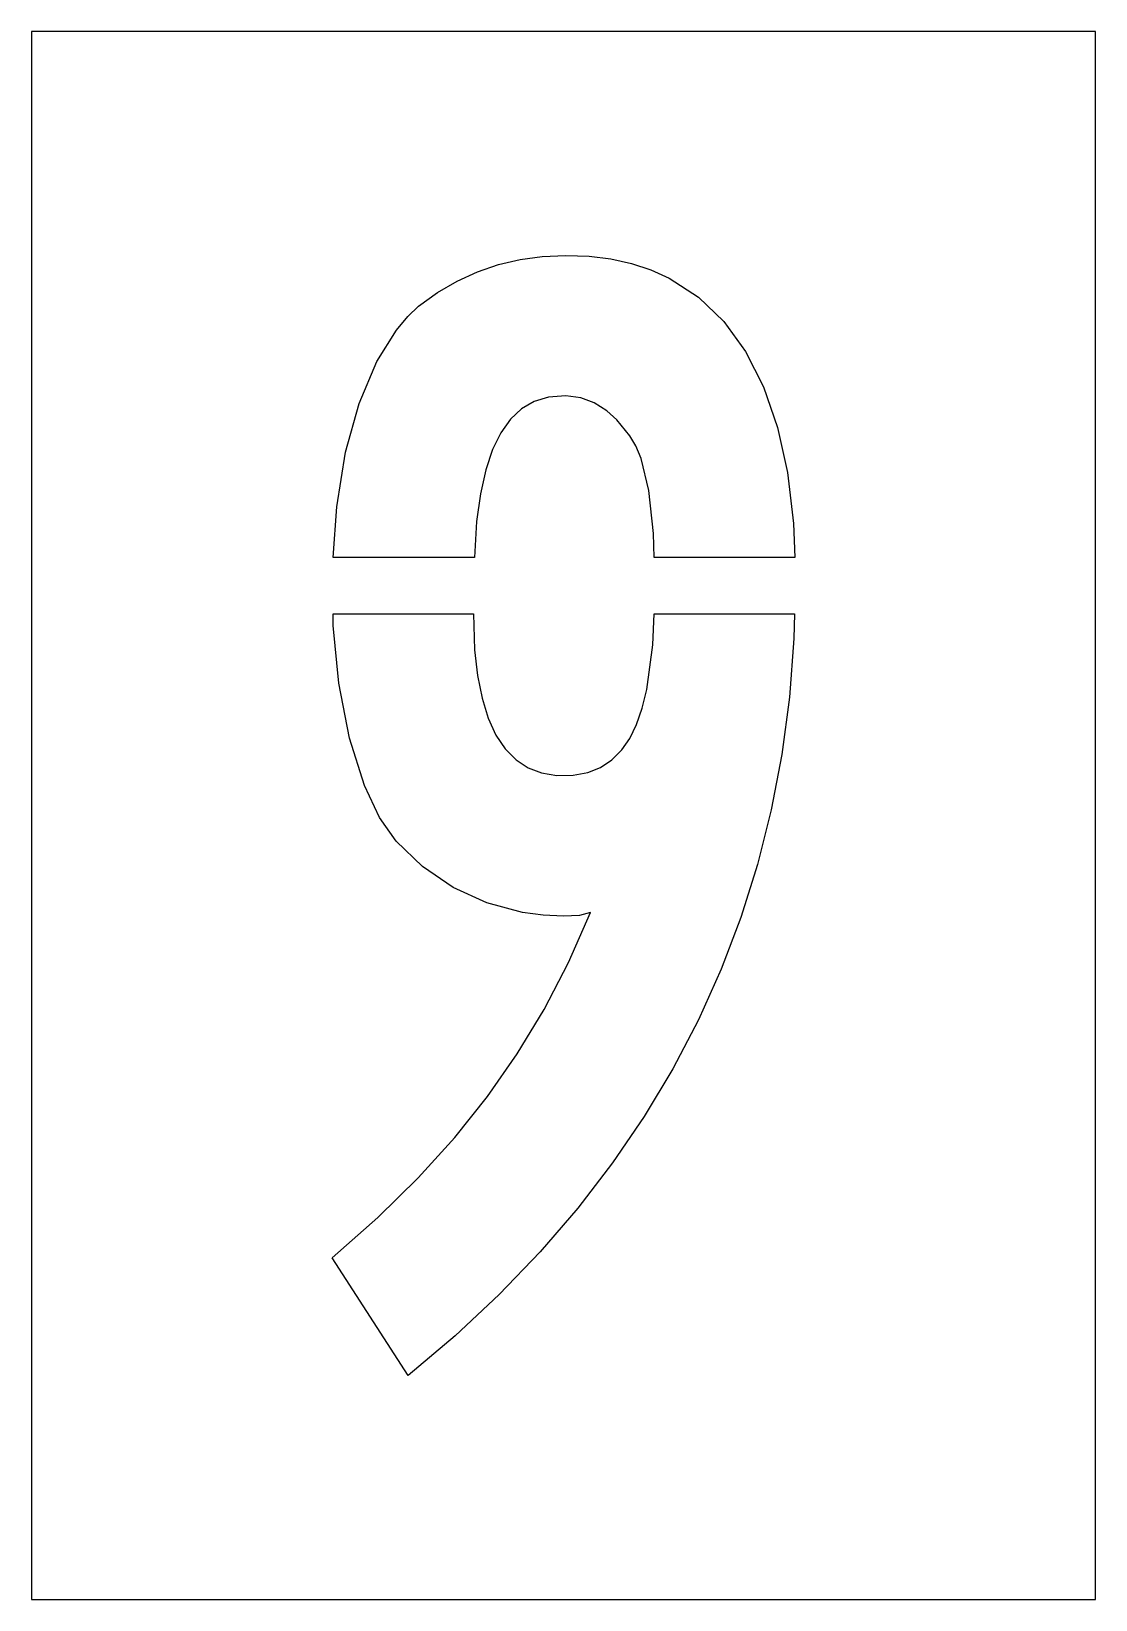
# Model space of a CAD drawing. Extents: x 0 to 9.5, y 0 to 14.
import ezdxf

# ---------------------------------------------------------------- set-up
doc = ezdxf.new("R2010")
doc.units = 0
doc.layers.add('CUT', color=7, linetype='Continuous')
doc.layers.add('OUTSIDE', color=1, linetype='Continuous')

msp = doc.modelspace()

# ---------------------------------------------------------------- linework, layer by layer
at = {"layer": 'CUT'}
for points in [[(5.5123, 9.9022), (5.4427, 10.1875), (5.3956, 10.2987), (5.3408, 10.3882), (5.2252, 10.5313), (5.136, 10.6137), (5.0236, 10.6837), (4.9034, 10.7279), (4.7695, 10.7465), (4.6174, 10.735), (4.4885, 10.6963), (4.3762, 10.6318), (4.2762, 10.5383), (4.19, 10.4166), (4.1172, 10.2659), (4.0576, 10.0857), (4.0099, 9.8717), (3.9748, 9.626), (3.9564, 9.3034), (2.6941, 9.3034), (2.7259, 9.7564), (2.8054, 10.2447), (2.9251, 10.6787), (3.0832, 11.052), (3.2587, 11.3334), (3.3599, 11.4544), (3.4563, 11.546), (3.625, 11.6679), (3.8001, 11.7703), (3.9819, 11.8533), (4.1703, 11.9175), (4.3622, 11.9624), (4.5608, 11.9898), (4.7696, 12), (4.979, 11.9926), (5.173, 11.9684), (5.3568, 11.9276), (5.5301, 11.8702), (5.693, 11.7966), (5.9541, 11.6276), (6.1819, 11.4091), (6.3758, 11.142), (6.5354, 10.827), (6.6603, 10.465), (6.7491, 10.0608), (6.8031, 9.6076), (6.814, 9.3034), (5.5589, 9.3034), (5.5531, 9.5188)], [(6.4817, 6.5618), (6.3337, 6.0893), (6.1588, 5.6287), (5.9558, 5.1769), (5.7272, 4.7399), (5.4701, 4.312), (5.1878, 3.8987), (4.8766, 3.4947), (4.5406, 3.1051), (4.1753, 2.7248), (3.7829, 2.3564), (3.3634, 2), (2.686, 3.0513), (3.0912, 3.4099), (3.4538, 3.7657), (3.78, 4.1251), (4.073, 4.4917), (4.3377, 4.8716), (4.5766, 5.2682), (4.7935, 5.6879), (4.9901, 6.1343), (4.894, 6.1071), (4.7507, 6.1017), (4.5677, 6.1101), (4.3845, 6.1351), (4.0663, 6.2209), (3.7655, 6.3584), (3.4921, 6.5444), (3.2571, 6.7712), (3.1068, 6.9811), (2.9723, 7.2684), (2.8405, 7.6914), (2.7455, 8.1805), (2.6943, 8.6968), (2.6932, 8.8014), (3.947, 8.8014), (3.9553, 8.4799), (3.9825, 8.2493), (4.0232, 8.0462), (4.0775, 7.8703), (4.1468, 7.7184), (4.2301, 7.5937), (4.3275, 7.4957), (4.4345, 7.4262), (4.5545, 7.3806), (4.6903, 7.3582), (4.8373, 7.3599), (4.9666, 7.3836), (5.0802, 7.4286), (5.1827, 7.4967), (5.2706, 7.586), (5.3409, 7.6883), (5.4023, 7.813), (5.4535, 7.9586), (5.4947, 8.1252), (5.5486, 8.5238), (5.5585, 8.8014), (6.8126, 8.8014), (6.8069, 8.5803), (6.7662, 8.0569), (6.6981, 7.5455), (6.6037, 7.0493)]]:
    msp.add_lwpolyline(points, close=True, dxfattribs=at)
at = {"layer": 'OUTSIDE'}
msp.add_lwpolyline([(0, 0), (9.5, 0), (9.5, 14), (0, 14)], close=True, dxfattribs=at)

doc.saveas('drawing.dxf')
